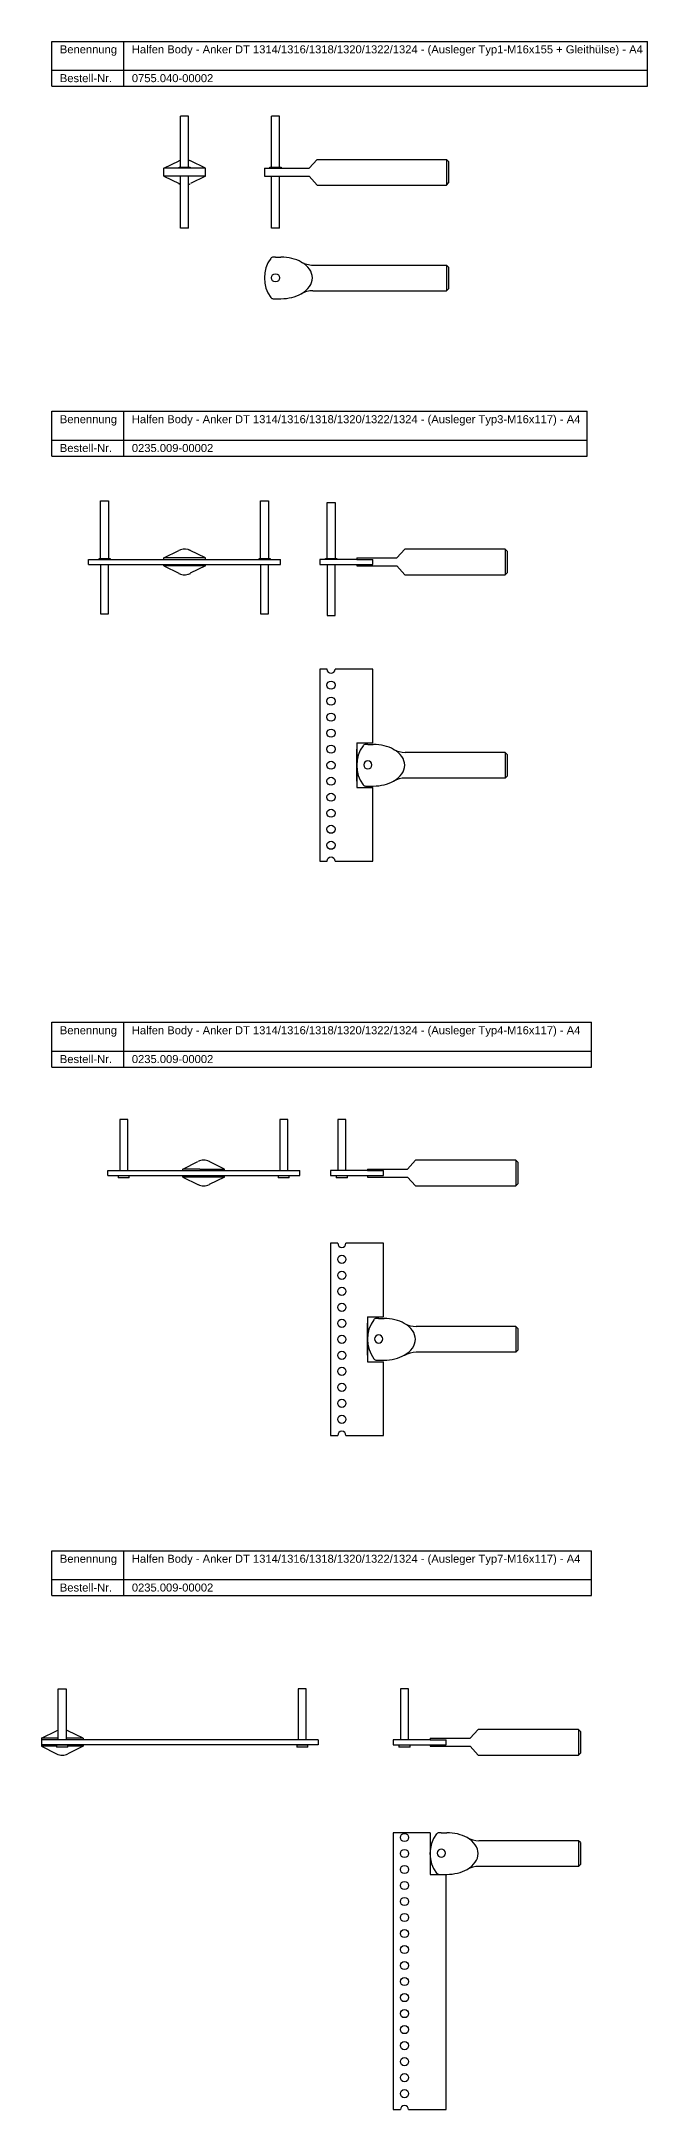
# Model space of a CAD drawing. Header units: millimetres. Extents: x 5002 to 6460, y -1122 to 170.
# Drawn here: x 6081 to 6460, y -1122 to 170 of the extents above; entities that cross this region are included whole.
import ezdxf

# ---------------------------------------------------------------- set-up
doc = ezdxf.new("R2010")
doc.units = ezdxf.units.MM
doc.header["$LTSCALE"] = 10
doc.layers.add('HALFEN', color=2, linetype='Continuous')
doc.styles.add('ARIAL50', font='ARIAL.TTF', dxfattribs={"height": 5})

msp = doc.modelspace()

# ---------------------------------------------------------------- linework, layer by layer
at = {"layer": 'HALFEN'}
for p, q in [((6087.2, 170.3), (6459.5, 170.3)), ((6087.2, 142.3), (6087.2, 170.3)), ((6132.2, 142.3), (6132.2, 170.3)), ((6459.5, 142.3), (6459.5, 170.3)), ((6087.2, 152.3), (6459.5, 152.3)), ((6087.2, 142.3), (6459.5, 142.3)), ((6167.7, 91.7), (6167.7, 123.5)), ((6172.7, 123.5), (6167.7, 123.5)), ((6172.7, 91.7), (6172.7, 123.5)), ((6224.5, 91.7), (6224.5, 123.5)), ((6229.5, 123.5), (6224.5, 123.5)), ((6229.5, 91.7), (6229.5, 123.5)), ((6157.2, 91), (6166.7, 95.7)), ((6157.2, 86), (6157.2, 91)), ((6183.2, 91), (6157.2, 91)), ((6166.7, 91), (6166.7, 91.7)), ((6166.7, 91.7), (6173.7, 91.7)), ((6173.7, 91.7), (6173.7, 91)), ((6183.2, 91), (6173.8, 95.7)), ((6183.2, 86), (6183.2, 91)), ((6220, 91), (6248, 91)), ((6220, 91), (6220, 86)), ((6223.5, 91), (6223.5, 91.7)), ((6223.5, 91.7), (6230.5, 91.7)), ((6230.5, 91.7), (6230.5, 91)), ((6248, 91), (6253, 96.5)), ((6253, 96.5), (6333.8, 96.5)), ((6333.8, 96.5), (6333.8, 80.5)), ((6335, 95.3), (6333.8, 96.5)), ((6335, 95.3), (6335, 81.8)), ((6183.2, 86), (6157.2, 86)), ((6157.2, 86), (6166.7, 81.4)), ((6167.7, 53.5), (6167.7, 86)), ((6172.7, 53.5), (6172.7, 86)), ((6183.2, 86), (6173.8, 81.4)), ((6220, 86), (6248, 86)), ((6224.5, 53.5), (6224.5, 86)), ((6229.5, 53.5), (6229.5, 86)), ((6248, 86), (6253, 80.5)), ((6253, 80.5), (6333.8, 80.5)), ((6333.8, 80.5), (6335, 81.8)), ((6172.7, 53.5), (6167.7, 53.5)), ((6229.5, 53.5), (6224.5, 53.5)), ((6227, 35.5), (6230.4, 35.5)), ((6250.4, 30.5), (6333.8, 30.5)), ((6333.8, 30.5), (6333.8, 14.5)), ((6335, 29.2), (6333.8, 30.5)), ((6335, 29.2), (6335, 15.7)), ((6250.4, 14.5), (6333.8, 14.5)), ((6333.8, 14.5), (6335, 15.7)), ((6225.6, 9.5), (6230.4, 9.5)), ((6087.2, -60.8), (6421.7, -60.8)), ((6087.2, -88.8), (6087.2, -60.8)), ((6132.2, -88.8), (6132.2, -60.8)), ((6421.7, -88.8), (6421.7, -60.8)), ((6087.2, -78.8), (6421.7, -78.8)), ((6087.2, -88.8), (6421.7, -88.8)), ((6117.7, -152.8), (6117.7, -116.8)), ((6117.7, -116.8), (6122.7, -116.8)), ((6122.7, -116.8), (6122.7, -152.8)), ((6217.7, -152.8), (6217.7, -116.8)), ((6217.7, -116.8), (6222.7, -116.8)), ((6222.7, -116.8), (6222.7, -152.8)), ((6259.2, -152.8), (6259.2, -117.8)), ((6259.2, -117.8), (6264.2, -117.8)), ((6264.2, -117.8), (6264.2, -152.8)), ((6110.2, -156.5), (6110.2, -153.5)), ((6110.2, -153.5), (6230.2, -153.5)), ((6116.7, -153.5), (6116.7, -152.8)), ((6116.7, -152.8), (6123.7, -152.8)), ((6123.7, -152.8), (6123.7, -153.5)), ((6157.2, -152.5), (6166.6, -147.8)), ((6183.2, -152.5), (6157.2, -152.5)), ((6157.2, -153.5), (6157.2, -152.5)), ((6183.2, -152.5), (6173.7, -147.8)), ((6183.2, -153.5), (6183.2, -152.5)), ((6216.7, -153.5), (6216.7, -152.8)), ((6216.7, -152.8), (6223.7, -152.8)), ((6223.7, -152.8), (6223.7, -153.5)), ((6230.2, -156.5), (6230.2, -153.5)), ((6277.7, -153.5), (6254.7, -153.5)), ((6254.7, -153.5), (6254.7, -156.5)), ((6258.2, -153.5), (6258.2, -152.8)), ((6258.2, -152.8), (6265.2, -152.8)), ((6265.2, -152.8), (6265.2, -153.5)), ((6277.7, -152.5), (6302.7, -152.5)), ((6277.7, -152.5), (6277.7, -153.5)), ((6277.7, -153.5), (6287.7, -153.5)), ((6287.7, -156.5), (6287.7, -153.5)), ((6302.7, -152.5), (6307.7, -147)), ((6370.5, -147), (6307.7, -147)), ((6370.5, -147), (6370.5, -163)), ((6371.7, -148.2), (6370.5, -147)), ((6371.7, -148.2), (6371.7, -161.7)), ((6110.2, -156.5), (6230.2, -156.5)), ((6117.7, -156.5), (6117.7, -187.5)), ((6122.7, -187.5), (6122.7, -156.5)), ((6157.2, -157.5), (6157.2, -156.5)), ((6183.2, -157.5), (6157.2, -157.5)), ((6157.2, -157.5), (6166.6, -162.1)), ((6183.2, -157.5), (6173.7, -162.1)), ((6183.2, -157.5), (6183.2, -156.5)), ((6217.7, -156.5), (6217.7, -187.5)), ((6222.7, -187.5), (6222.7, -156.5)), ((6254.7, -156.5), (6277.7, -156.5)), ((6259.2, -156.5), (6259.2, -188.5)), ((6264.2, -188.5), (6264.2, -156.5)), ((6277.7, -156.5), (6277.7, -157.5)), ((6277.7, -156.5), (6287.7, -156.5)), ((6277.7, -157.5), (6302.7, -157.5)), ((6302.7, -157.5), (6307.7, -163)), ((6307.7, -163), (6370.5, -163)), ((6366.4, -163), (6370.5, -163)), ((6370.5, -163), (6371.7, -161.7)), ((6117.7, -187.5), (6122.7, -187.5)), ((6217.7, -187.5), (6222.7, -187.5)), ((6259.2, -188.5), (6264.2, -188.5)), ((6259.2, -222), (6254.7, -222)), ((6254.7, -222), (6254.7, -342)), ((6287.7, -222), (6264.3, -222)), ((6287.7, -268), (6287.7, -222)), ((6277.7, -268), (6277.7, -296)), ((6277.7, -268), (6287.7, -268)), ((6277.7, -269), (6277.7, -279.5)), ((6284.7, -269), (6288.1, -269)), ((6277.7, -292), (6277.7, -272)), ((6370.5, -274), (6308.1, -274)), ((6370.5, -274), (6370.5, -290)), ((6371.7, -275.3), (6370.5, -274)), ((6371.7, -275.3), (6371.7, -288.8)), ((6277.7, -284.6), (6277.7, -295)), ((6277.7, -296), (6287.7, -296)), ((6283.3, -295), (6288.1, -295)), ((6287.7, -342), (6287.7, -296)), ((6370.5, -290), (6308.1, -290)), ((6370.5, -290), (6371.7, -288.8)), ((6254.7, -342), (6259.2, -342)), ((6264.3, -342), (6287.7, -342)), ((6087.2, -442.6), (6424.4, -442.6)), ((6087.2, -470.6), (6087.2, -442.6)), ((6132.2, -470.6), (6132.2, -442.6)), ((6424.4, -470.6), (6424.4, -442.6)), ((6087.2, -460.6), (6424.4, -460.6)), ((6087.2, -470.6), (6424.4, -470.6)), ((6129.6, -503.3), (6129.6, -535.3)), ((6134.6, -503.3), (6129.6, -503.3)), ((6134.6, -535.3), (6134.6, -503.3)), ((6229.6, -503.3), (6229.6, -535.3)), ((6234.6, -503.3), (6229.6, -503.3)), ((6234.6, -535.3), (6234.6, -503.3)), ((6265.9, -503.3), (6265.9, -535.3)), ((6270.9, -503.3), (6265.9, -503.3)), ((6270.9, -535.3), (6270.9, -503.3)), ((6169.1, -534.3), (6178.5, -529.6)), ((6195.1, -534.3), (6185.6, -529.6)), ((6309.4, -534.3), (6314.4, -528.8)), ((6377.2, -528.8), (6314.4, -528.8)), ((6377.2, -528.8), (6377.2, -544.8)), ((6378.4, -530), (6377.2, -528.8)), ((6122.1, -538.3), (6122.1, -535.3)), ((6122.1, -535.3), (6242.1, -535.3)), ((6122.1, -538.3), (6242.1, -538.3)), ((6128.6, -538.3), (6128.6, -539.8)), ((6128.6, -538.3), (6135.6, -538.3)), ((6135.6, -539.8), (6128.6, -539.8)), ((6135.6, -539.8), (6135.6, -538.3)), ((6169.1, -535.3), (6169.1, -534.3)), ((6179.6, -534.3), (6169.1, -534.3)), ((6169.1, -539.3), (6169.1, -538.3)), ((6195.1, -539.3), (6169.1, -539.3)), ((6169.1, -539.3), (6178.5, -543.9)), ((6179.6, -534.3), (6184.6, -534.3)), ((6184.6, -534.3), (6195.1, -534.3)), ((6195.1, -539.3), (6185.6, -543.9)), ((6195.1, -535.3), (6195.1, -534.3)), ((6195.1, -539.3), (6195.1, -538.3)), ((6228.6, -538.3), (6228.6, -539.8)), ((6228.6, -538.3), (6235.6, -538.3)), ((6235.6, -539.8), (6228.6, -539.8)), ((6235.6, -539.8), (6235.6, -538.3)), ((6242.1, -538.3), (6242.1, -535.3)), ((6284.4, -535.3), (6261.4, -535.3)), ((6261.4, -535.3), (6261.4, -538.3)), ((6261.4, -538.3), (6284.4, -538.3)), ((6264.9, -538.3), (6264.9, -539.8)), ((6264.9, -538.3), (6271.9, -538.3)), ((6271.9, -539.8), (6264.9, -539.8)), ((6271.9, -539.8), (6271.9, -538.3)), ((6284.4, -534.3), (6309.4, -534.3)), ((6284.4, -534.3), (6284.4, -535.3)), ((6284.4, -535.3), (6294.4, -535.3)), ((6284.4, -538.3), (6284.4, -539.3)), ((6284.4, -538.3), (6294.4, -538.3)), ((6284.4, -539.3), (6309.4, -539.3)), ((6294.4, -538.3), (6294.4, -535.3)), ((6309.4, -539.3), (6314.4, -544.8)), ((6378.4, -530), (6378.4, -543.5)), ((6314.4, -544.8), (6377.2, -544.8)), ((6373.1, -544.8), (6377.2, -544.8)), ((6377.2, -544.8), (6378.4, -543.5)), ((6265.9, -580.7), (6261.4, -580.7)), ((6261.4, -580.7), (6261.4, -700.7)), ((6294.4, -580.7), (6271, -580.7)), ((6294.4, -626.7), (6294.4, -580.7)), ((6284.4, -626.7), (6284.4, -654.7)), ((6284.4, -626.7), (6294.4, -626.7)), ((6284.4, -627.7), (6284.4, -638.2)), ((6284.4, -650.7), (6284.4, -630.7)), ((6291.4, -627.7), (6294.8, -627.7)), ((6377.2, -632.7), (6314.8, -632.7)), ((6377.2, -632.7), (6377.2, -648.7)), ((6378.4, -634), (6377.2, -632.7)), ((6284.4, -643.3), (6284.4, -653.7)), ((6378.4, -634), (6378.4, -647.5)), ((6284.4, -654.7), (6294.4, -654.7)), ((6290.1, -653.7), (6294.8, -653.7)), ((6294.4, -700.7), (6294.4, -654.7)), ((6377.2, -648.7), (6314.8, -648.7)), ((6377.2, -648.7), (6378.4, -647.5)), ((6261.4, -700.7), (6265.9, -700.7)), ((6271, -700.7), (6294.4, -700.7)), ((6087.2, -772.8), (6424.4, -772.8)), ((6087.2, -800.8), (6087.2, -772.8)), ((6132.2, -800.8), (6132.2, -772.8)), ((6424.4, -800.8), (6424.4, -772.8)), ((6087.2, -790.8), (6424.4, -790.8)), ((6087.2, -800.8), (6424.4, -800.8)), ((6091.2, -891), (6091.2, -859)), ((6091.2, -859), (6096.2, -859)), ((6096.2, -859), (6096.2, -891)), ((6246.2, -859), (6241.2, -859)), ((6241.2, -859), (6241.2, -891)), ((6246.2, -891), (6246.2, -859)), ((6305.1, -859), (6305.1, -891)), ((6310.1, -859), (6305.1, -859)), ((6310.1, -891), (6310.1, -859)), ((6080.7, -890), (6090.1, -885.3)), ((6091.2, -890), (6080.7, -890)), ((6080.7, -890), (6080.7, -891)), ((6253.7, -891), (6080.7, -891)), ((6080.7, -891), (6080.7, -894)), ((6106.7, -890), (6096.2, -890)), ((6106.7, -890), (6097.2, -885.3)), ((6106.7, -890), (6106.7, -891)), ((6253.7, -891), (6253.7, -894)), ((6323.6, -891), (6300.6, -891)), ((6300.6, -891), (6300.6, -894)), ((6323.6, -890), (6348.6, -890)), ((6323.6, -890), (6323.6, -891)), ((6323.6, -891), (6333.6, -891)), ((6333.6, -894), (6333.6, -891)), ((6348.6, -890), (6353.6, -884.5)), ((6416.3, -884.5), (6353.6, -884.5)), ((6416.3, -884.5), (6416.3, -900.5)), ((6417.6, -885.7), (6416.3, -884.5)), ((6417.6, -885.7), (6417.6, -899.3)), ((6253.7, -894), (6080.7, -894)), ((6080.7, -894), (6080.7, -895)), ((6090.2, -895), (6080.7, -895)), ((6080.7, -895), (6090.1, -899.7)), ((6090.2, -894), (6090.2, -895.5)), ((6090.2, -894), (6097.2, -894)), ((6097.2, -895.5), (6090.2, -895.5)), ((6097.2, -895.5), (6097.2, -894)), ((6106.7, -895), (6097.2, -895)), ((6106.7, -895), (6097.2, -899.7)), ((6106.7, -894), (6106.7, -895)), ((6240.2, -894), (6240.2, -895.5)), ((6240.2, -894), (6247.2, -894)), ((6247.2, -895.5), (6240.2, -895.5)), ((6247.2, -895.5), (6247.2, -894)), ((6300.6, -894), (6323.6, -894)), ((6304.1, -894), (6304.1, -895.5)), ((6304.1, -894), (6311.1, -894)), ((6311.1, -895.5), (6304.1, -895.5)), ((6311.1, -895.5), (6311.1, -894)), ((6323.6, -894), (6323.6, -895)), ((6323.6, -894), (6333.6, -894)), ((6323.6, -895), (6348.6, -895)), ((6348.6, -895), (6353.6, -900.5)), ((6353.6, -900.5), (6416.3, -900.5)), ((6412.2, -900.5), (6416.3, -900.5)), ((6416.3, -900.5), (6417.6, -899.3)), ((6323.6, -949), (6300.6, -949)), ((6300.6, -949), (6300.6, -1122)), ((6323.6, -949), (6323.6, -975)), ((6330.6, -949), (6334, -949)), ((6416.3, -954), (6354, -954)), ((6416.3, -954), (6416.3, -970)), ((6417.6, -955.2), (6416.3, -954)), ((6417.6, -955.2), (6417.6, -968.8)), ((6416.3, -970), (6417.6, -968.8)), ((6323.6, -975), (6333.6, -975)), ((6329.2, -975), (6334, -975)), ((6333.6, -1122), (6333.6, -975)), ((6416.3, -970), (6354, -970)), ((6300.6, -1122), (6305, -1122)), ((6310.1, -1122), (6333.6, -1122))]:
    msp.add_line(p, q, dxfattribs=at)
for centre in [(6227, 22.5), (6261.7, -232), (6261.7, -242), (6261.7, -252), (6261.7, -262), (6261.7, -272), (6261.7, -282), (6261.7, -292), (6261.7, -302), (6261.7, -312), (6261.7, -322), (6261.7, -332), (6268.4, -590.7), (6268.4, -600.7), (6268.4, -610.7), (6268.4, -620.7), (6268.4, -630.7), (6268.4, -640.7), (6268.4, -650.7), (6268.4, -660.7), (6268.4, -670.7), (6268.4, -680.7), (6268.4, -690.7), (6307.6, -952), (6307.6, -962), (6307.6, -972), (6307.6, -982), (6307.6, -992), (6307.6, -1002), (6307.6, -1012), (6307.6, -1022), (6307.6, -1032), (6307.6, -1042), (6307.6, -1052), (6307.6, -1062), (6307.6, -1072), (6307.6, -1082), (6307.6, -1092), (6307.6, -1102), (6307.6, -1112)]:
    msp.add_circle(centre, 2.55, dxfattribs=at)
for centre, radius, start, end in [((6170.2, 88.5), 8, 108.21, 116.2938), ((6170.2, 88.5), 8, 63.7062, 71.79), ((6170.2, 88.5), 8, 243.7062, 251.79), ((6170.2, 88.5), 8, 288.21, 296.2938), ((6240.6, 22.5), 20.6, 143.6493, 216.3585), ((6225.6, 33.5), 2, 91.3354, 143.6493), ((6226.4, 2.1), 33.4, 88.8707, 91.3354), ((6250.4, 45.5), 15, 240.6784, 270), ((6250.4, -0.5), 15, 90, 119.3216), ((6225.6, 11.5), 2, 216.3585, 270), ((6170.2, -155), 8, 108.1994, 116.2938), ((6170.2, -155), 8, 62.9921, 108.21), ((6170.2, -155), 8, 63.7062, 71.7795), ((6170.2, -155), 8, 243.7062, 251.8006), ((6170.2, -155), 8, 251.79, 297.0079), ((6170.2, -155), 8, 288.2205, 296.2938), ((6261.7, -222), 2.55, 180, 0), ((6298.3, -282), 20.6, 143.6493, 216.3585), ((6283.3, -271), 2, 91.3354, 143.6493), ((6284, -302.4), 33.4, 88.8707, 91.3354), ((6284.7, -281.8), 2.55, 90, 270), ((6284.7, -281.8), 2.55, 270, 90), ((6308.1, -259), 15, 240.6889, 269.9647), ((6283.3, -293), 2, 216.3585, 270), ((6308.1, -305), 15, 90.0353, 119.3111), ((6261.7, -342), 2.55, 0, 180), ((6182.1, -536.8), 8, 63.7096, 116.2904), ((6182.1, -536.8), 8, 243.7096, 296.2904), ((6268.4, -580.7), 2.55, 180, 0), ((6305, -640.7), 20.6, 143.6493, 216.3585), ((6290, -629.7), 2, 91.3354, 143.6493), ((6290.8, -661.1), 33.4, 88.8707, 91.3354), ((6314.9, -617.7), 15, 240.6889, 269.9647), ((6291.4, -640.5), 2.55, 90, 270), ((6291.4, -640.5), 2.55, 270, 90), ((6290.1, -651.7), 2, 216.3585, 270), ((6314.9, -663.8), 15, 90.0353, 119.3111), ((6268.4, -700.7), 2.55, 0, 180), ((6093.7, -892.5), 8, 108.2205, 116.2904), ((6093.7, -892.5), 8, 62.6998, 71.8006), ((6093.7, -892.5), 8, 243.7096, 296.2904), ((6344.1, -962), 20.6, 143.6493, 216.3585), ((6329.2, -951), 2, 91.3354, 143.6493), ((6329.9, -982.4), 33.4, 88.8707, 91.3354), ((6354, -939), 15, 240.6889, 269.9647), ((6330.6, -961.8), 2.55, 90, 270), ((6330.6, -961.8), 2.55, 270, 90), ((6329.2, -973), 2, 216.3585, 270), ((6354, -985), 15, 90.0353, 119.3111), ((6307.6, -1122), 2.55, 0, 180)]:
    msp.add_arc(centre, radius, start, end, dxfattribs=at)
for centre, start_param, end_param in [((6230.4, 22.5), 7.151452, 7.853982), ((6230.4, 22.5), 5.414918, 7.151452), ((6230.4, 22.5), 4.712389, 5.414918), ((6288.1, -282), 0.868267, 1.570796), ((6288.1, -282), -0.868267, 0.868267), ((6288.1, -282), 4.712389, 5.414918), ((6294.8, -640.7), 0.868267, 1.570796), ((6294.8, -640.7), -0.868267, 0.868267), ((6294.8, -640.7), 4.712389, 5.414918), ((6334, -962), 0.868267, 1.570796), ((6334, -962), -0.868267, 0.868267), ((6334, -962), 4.712389, 5.414918)]:
    msp.add_ellipse(centre, major_axis=(19.6, 0), ratio=0.663426, start_param=start_param, end_param=end_param, dxfattribs=at)

# ---------------------------------------------------------------- texts
at = {"layer": 'HALFEN', "style": 'ARIAL50'}
for s, p in [('Halfen Body - Anker DT 1314/1316/1318/1320/1322/1324 - (Ausleger Typ1-M16x155 + Gleithülse) - A4', (6137.2, 162.8)), ('Benennung', (6092.2, 162.8)), ('Bestell-Nr.', (6092.2, 144.8)), ('0755.040-00002', (6137.2, 144.8)), ('Benennung', (6092.2, -68.3)), ('Halfen Body - Anker DT 1314/1316/1318/1320/1322/1324 - (Ausleger Typ3-M16x117) - A4', (6137.2, -68.3)), ('Bestell-Nr.', (6092.2, -86.3)), ('0235.009-00002', (6137.2, -86.3)), ('Benennung', (6092.2, -450.1)), ('Halfen Body - Anker DT 1314/1316/1318/1320/1322/1324 - (Ausleger Typ4-M16x117) - A4', (6137.2, -450.1)), ('Bestell-Nr.', (6092.2, -468.1)), ('0235.009-00002', (6137.2, -468.1)), ('Benennung', (6092.2, -780.3)), ('Halfen Body - Anker DT 1314/1316/1318/1320/1322/1324 - (Ausleger Typ7-M16x117) - A4', (6137.2, -780.3)), ('Bestell-Nr.', (6092.2, -798.3)), ('0235.009-00002', (6137.2, -798.3))]:
    msp.add_text(s, height=5, dxfattribs=at).set_placement(p)

doc.saveas('drawing.dxf')
